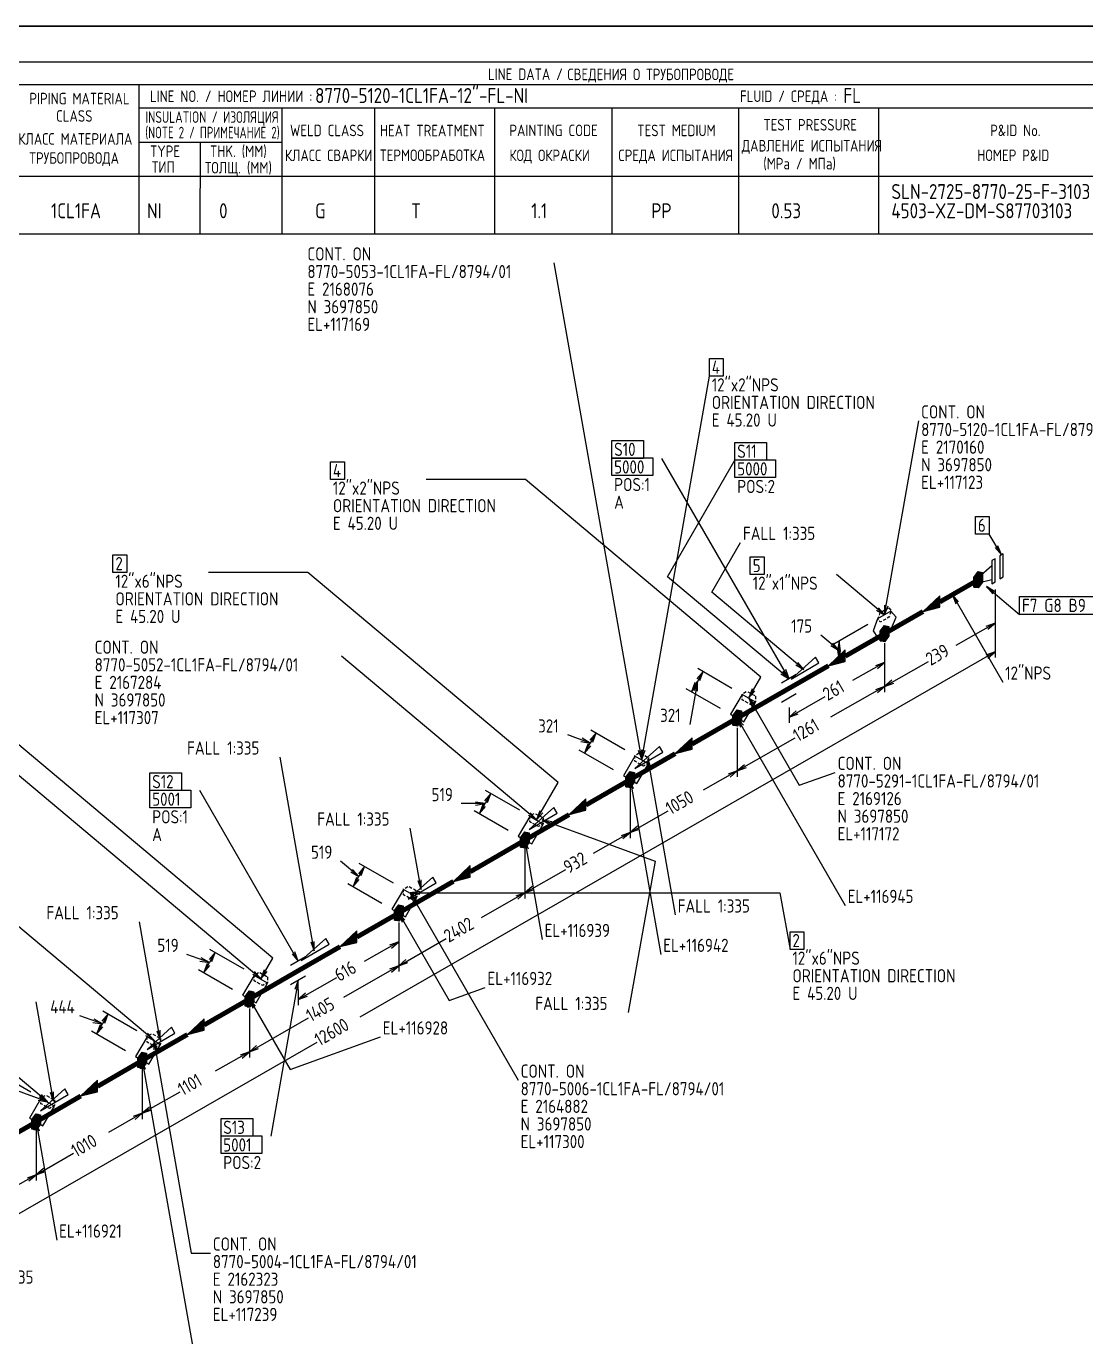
# Model space of a CAD drawing. Extents: x 0 to 594, y 0 to 420.
# Drawn here: x 164.8 to 385.5, y 147.1 to 420 of the extents above; entities that cross this region are included whole.
import ezdxf

# ---------------------------------------------------------------- set-up
doc = ezdxf.new("R2010")
doc.units = 0
doc.header["$MEASUREMENT"] = 0
doc.linetypes.add('BORDER_2012_SLN$0$8001.Solid', pattern=[0])
doc.linetypes.add('GT100', pattern=[1, 0.666667, -0.333333])
doc.layers.add('BORDER_2012_SLN$0$2', color=7, linetype='Continuous')
doc.layers.add('GT_1', color=7, linetype='Continuous')
for name, color, linetype, lineweight in [('BORDER_2012_SLN$0$BG_Level_1', 7, 'BORDER_2012_SLN$0$8001.Solid', 25), ('BORDER_2012_SLN$0$Level_1', 7, 'BORDER_2012_SLN$0$8001.Solid', 25), ('BORDER_2012_SLN$0$Level_18', 7, 'BORDER_2012_SLN$0$8001.Solid', 25)]:
    doc.layers.add(name, color=color, linetype=linetype, lineweight=lineweight)
doc.styles.add('BORDER_2012_SLN$0$GOST type A', font='GOST type A')
doc.styles.add('HTX1', font='')
doc.styles.get('HTX1').set_extended_font_data('GOST type A')

# ---------------------------------------------------------------- blocks, each defined once
blk = doc.blocks.new('BORDER_2012_SLN')
at = {"layer": 'BORDER_2012_SLN$0$2'}
blk.add_line((162.42, 407.85), (588.6, 407.85), dxfattribs=at)
at = {"layer": 'BORDER_2012_SLN$0$Level_1', "color": 7, "lineweight": -3}
for p, q in [((588.6, 412.5), (25.4, 412.5)), ((188.27, 407.78), (188.29, 376.7)), ((402.75, 402.9), (188.39, 402.9)), ((188.3, 395.82), (217.94, 395.83)), ((201.04, 395.76), (201.02, 376.7)), ((402.9, 388.7), (162.37, 388.68)), ((402.9, 376.7), (25.4, 376.7))]:
    blk.add_line(p, q, dxfattribs=at)
at = {"layer": 'BORDER_2012_SLN$0$Level_18', "color": 7, "lineweight": -3}
for p, q in [((218.07, 402.9), (218.07, 376.7)), ((237.39, 402.9), (237.39, 376.77)), ((262.35, 402.9), (262.35, 376.7)), ((286.82, 402.9), (286.82, 376.7)), ((313.2, 402.9), (313.2, 376.7)), ((342.34, 402.9), (342.34, 376.78))]:
    blk.add_line(p, q, dxfattribs=at)
at = {"layer": 'BORDER_2012_SLN$0$Level_18', "color": 7, "lineweight": -3, "flags": 128}
blk.add_lwpolyline([(0, 0), (0, 420), (594, 420), (594, 0)], close=True, dxfattribs=at)
at = {"layer": 'BORDER_2012_SLN$0$BG_Level_1', "color": 7, "style": 'BORDER_2012_SLN$0$GOST type A'}
for s, p in [('LINE DATA /', (261, 408.8)), ('СВЕДЕНИЯ О ТРУБОПРОВОДЕ', (277.54, 408.76)), ('PIPING MATERIAL', (165.49, 403.73)), ('LINE NO. / НОМЕР ЛИНИИ :', (190.62, 404.21)), ('FLUID / СРЕДА :', (313.48, 404.21)), ('CLASS', (171.06, 400.11)), ('WELD CLASS', (219.77, 397.09)), ('HEAT TREATMENT', (238.52, 397.07)), ('PAINTING CODE', (265.46, 397.1)), ('TEST MEDIUM', (292.08, 397.09)), ('TEST PRESSURE', (318.35, 398.27)), ('P&ID No.', (365.59, 397.1)), ('КЛАСС МАТЕРИАЛА', (163.18, 395.33)), ('ДАВЛЕНИЕ ИСПЫТАНИЯ', (313.85, 393.9)), ('ТРУБОПРОВОДА', (165.49, 391.34)), ('TYPE', (190.62, 392.76)), ('THK. (MM)', (203.11, 392.76)), ('КЛАСС СВАРКИ', (218.7, 391.9)), ('ТЕРМООБРАБОТКА', (238.5, 391.92)), ('КОД ОКРАСКИ', (265.46, 391.9)), ('СРЕДА ИСПЫТАНИЯ', (288.16, 391.9)), ('НОМЕР P&ID', (362.89, 391.92)), ('ТИП', (190.99, 389.47)), ('ТОЛЩ. (MM)', (202.04, 389.33)), ('(MPa / МПа)', (318.33, 390.19))]:
    blk.add_text(s, height=2.4, dxfattribs=at).set_placement(p)
for s, width, p in [('INSULATION / ИЗОЛЯЦИЯ', 0.9, (189.67, 399.87)), ('(NOTE 2 / ПРИМЕЧАНИЕ 2)', 0.85, (189.63, 396.66))]:
    blk.add_text(s, height=2.4, dxfattribs=dict(at, width=width)).set_placement(p)

msp = doc.modelspace()

# ---------------------------------------------------------------- linework, layer by layer
at = {"layer": 'GT_1', "flags": 128}
for points in [[(0, 0), (594, 0), (594, 420), (0, 420), (0, 0)], [(293, 267.3), (274.8, 370.7)], [(307.1, 350.8), (310, 350.8), (310, 347.1), (307.1, 347.1), (307.1, 350.8)], [(293, 267.3), (307.1, 347.1)], [(343.6, 297.4), (350.7, 337.8)], [(286.8, 333.7), (293.4, 333.7), (293.4, 330), (286.8, 330), (286.8, 333.7)], [(312.4, 333.3), (319, 333.3), (319, 329.6), (312.4, 329.6), (312.4, 333.3)], [(228.2, 329.3), (231.1, 329.3), (231.1, 325.6), (228.2, 325.6), (228.2, 329.3)], [(286.8, 330.1), (295.3, 330.1), (295.3, 326.4), (286.8, 326.4), (286.8, 330.1)], [(323.7, 284.1), (297.2, 330)], [(323.7, 284.1), (298.4, 305.3), (312.4, 329.6)], [(312.4, 329.7), (320.9, 329.7), (320.9, 326), (312.4, 326), (312.4, 329.7)], [(315.3, 280.1), (317.8, 284.4), (268.8, 325.6), (248.1, 325.6)], [(362.5, 317.9), (365.4, 317.9), (365.4, 314.2), (362.5, 314.2), (362.5, 317.9)], [(367.9, 309.9), (365.4, 314.2)], [(326.8, 286), (307.6, 302.1), (313.6, 312.5)], [(366.6, 311.4), (367.9, 309.9), (367.2, 311.8)], [(182.9, 309.9), (185.8, 309.9), (185.8, 306.2), (182.9, 306.2), (182.9, 309.9)], [(315.6, 309.5), (318.5, 309.5), (318.5, 305.8), (315.6, 305.8), (315.6, 309.5)], [(366.6, 306.7), (366.6, 309.1), (365.9, 308.7), (365.9, 303.9), (366.6, 304.3), (366.6, 306.7)], [(368.3, 307.7), (368.3, 310.1), (367.6, 309.7), (367.6, 304.9), (368.3, 305.3), (368.3, 307.7)], [(271.1, 254.7), (275.6, 262.5), (223.5, 306.2), (202.8, 306.2)], [(343.6, 297.4), (333.6, 305.8)], [(362.2, 305.2), (363.1, 306.4), (364, 306.2), (364, 304.2), (363.1, 303), (362.2, 303.2), (362.2, 305.2)], [(362.65, 305.8), (364, 305.8)], [(362.8, 306), (364, 306)], [(362.95, 306.2), (364, 306.2)], [(365.9, 307.6), (363.1, 305.1), (363.1, 304.1), (365.9, 304.8)], [(362.2, 305.2), (364, 305.2)], [(362.2, 305), (364, 305)], [(362.2, 304.8), (364, 304.8)], [(362.2, 304.6), (364, 304.6)], [(362.2, 304.4), (364, 304.4)], [(362.2, 304.2), (364, 304.2)], [(362.2, 304), (363.85, 304)], [(362.2, 303.8), (363.7, 303.8)], [(362.2, 303.6), (363.55, 303.6)], [(362.2, 303.4), (363.4, 303.4)], [(362.2, 303.2), (363.25, 303.2)], [(362.35, 305.4), (364, 305.4)], [(362.5, 305.6), (364, 305.6)], [(366.5, 302.3), (364.8, 303.3), (366.1, 301.8)], [(364.8, 303.3), (371.7, 297.5)], [(213.7, 221.6), (216.2, 225.9), (127.3, 300.5)], [(355.1, 300.1), (355.1, 301.4), (351.6, 298.1), (355.1, 299), (355.1, 301.2), (352, 298.3), (355.1, 299.1), (355.1, 301.1), (352.3, 298.5), (355.1, 299.2), (355.1, 300.9), (352.7, 298.7), (355.1, 299.4), (355.1, 300.7), (353, 298.9), (355.1, 299.5), (355.1, 300.6), (353.3, 299.1), (355.1, 299.7), (355.1, 300.4), (353.6, 299.3), (355.1, 299.9), (355.1, 300.3), (354, 299.5), (355.1, 300), (355.1, 300.1), (351.6, 298.1)], [(359, 300.1), (357.7, 301.6), (358.4, 299.7)], [(357.7, 301.6), (368.2, 283.4)], [(366.6, 302.7), (366.6, 294.5)], [(366.6, 302.7), (366.6, 288.5)], [(371.7, 301.2), (387.7, 301.2), (387.7, 297.5), (371.7, 297.5), (371.7, 301.2)], [(343.6, 293.5), (344.9, 294.3), (346, 296.9), (344.9, 298.2), (342.1, 296.6), (341.2, 294.1), (342.1, 292.7), (343.6, 293.5)], [(341.9, 298.4), (343.6, 297.4), (342.3, 298.9)], [(343.6, 299.4), (343.6, 297.4), (344.3, 299.3)], [(340.1, 295.4), (333, 291.3)], [(342.7, 294), (343.6, 295.2), (344.5, 295), (344.5, 293), (343.6, 291.8), (342.7, 292), (342.7, 294)], [(343.3, 294.8), (344.5, 294.8)], [(343.45, 295), (344.5, 295)], [(366.6, 295.7), (358.4, 291)], [(365.1, 294.4), (366.6, 295.7), (364.7, 295)], [(334.1, 290), (330.3, 293.2)], [(342.7, 294), (344.5, 294)], [(342.7, 293.8), (344.5, 293.8)], [(342.7, 293.6), (344.5, 293.6)], [(342.7, 293.4), (344.5, 293.4)], [(342.7, 293.2), (344.5, 293.2)], [(342.7, 293), (344.5, 293)], [(342.7, 292.8), (344.35, 292.8)], [(342.7, 292.6), (344.2, 292.6)], [(342.7, 292.4), (344.05, 292.4)], [(342.7, 292.2), (343.9, 292.2)], [(342.85, 294.2), (344.5, 294.2)], [(343, 294.4), (344.5, 294.4)], [(343.15, 294.6), (344.5, 294.6)], [(366.6, 289.7), (234.3, 213.6)], [(335.4, 288.8), (335.4, 290.1), (331.9, 286.8), (335.4, 287.7), (335.4, 289.9), (332.3, 287), (335.4, 287.8), (335.4, 289.8), (332.6, 287.2), (335.4, 287.9), (335.4, 289.6), (333, 287.4), (335.4, 288.1), (335.4, 289.4), (333.3, 287.6), (335.4, 288.2), (335.4, 289.3), (333.6, 287.8), (335.4, 288.4), (335.4, 289.1), (333.9, 288), (335.4, 288.6), (335.4, 289), (334.3, 288.2), (335.4, 288.7), (335.4, 288.8), (331.9, 286.8)], [(332.4, 291), (334.1, 290), (332.8, 291.5)], [(340.1, 291.5), (333, 287.4)], [(334.4, 289.9), (334.1, 291.9), (333.8, 289.9)], [(333.8, 290), (334.1, 288), (334.4, 290)], [(334.1, 291.9), (334.1, 290)], [(334.1, 288), (334.1, 290)], [(342.7, 292), (343.75, 292)], [(343.6, 291.5), (343.6, 286.3)], [(343.6, 291.5), (343.6, 281.3)], [(343.6, 289.5), (343.6, 281.3)], [(365.1, 288.4), (366.6, 289.7), (364.7, 289)], [(271.1, 254.7), (230.5, 288.8)], [(324.1, 284), (329.9, 287.4), (329.2, 288.6), (324.1, 284)], [(325.1, 287), (326.8, 286), (325.5, 287.5)], [(343.6, 287.5), (336.9, 283.7)], [(342.1, 286.2), (343.6, 287.5), (341.7, 286.8)], [(343.6, 282.5), (352.7, 287.7)], [(305.1, 283.7), (305.8, 285.6), (304.5, 284.1)], [(305.8, 285.6), (304.6, 283.5)], [(311.8, 282.1), (304.7, 286.2)], [(322, 285.1), (323.7, 284.1), (322.4, 285.6)], [(325.2, 285), (322.1, 283.2)], [(325.2, 285), (322.1, 283.2)], [(322.4, 285.6), (323.7, 284.1), (323, 286)], [(309.4, 277.9), (302.3, 282)], [(304.6, 283.5), (303, 274.6)], [(303.4, 281.4), (304.6, 283.5)], [(304.1, 283.3), (303.4, 281.4), (304.7, 282.9)], [(304.6, 281.5), (304.6, 283.5), (303.9, 281.6)], [(316, 282), (315.3, 280.1), (316.6, 281.6)], [(343.6, 282.5), (332.3, 276.1)], [(342.1, 281.2), (343.6, 282.5), (341.7, 281.8)], [(345.1, 283.8), (343.6, 282.5), (345.5, 283.2)], [(213.7, 221.6), (145.5, 278.8), (124.8, 278.8)], [(312.9, 275.9), (314.3, 275.1), (316.7, 279.2), (313.9, 280.8), (311.5, 276.7), (312.9, 275.9)], [(316.6, 278.6), (315.3, 280.1), (316, 278.2)], [(315.3, 280.1), (325.8, 261.9), (333.3, 264.6)], [(322.1, 279.2), (325.2, 281)], [(322.1, 279.2), (325.2, 281)], [(323.7, 276.1), (331.2, 280.4)], [(312, 276.4), (312.9, 277.6), (313.8, 277.4), (313.8, 275.4), (312.9, 274.2), (312, 274.4), (312, 276.4)], [(312, 276.4), (313.8, 276.4)], [(312, 276.2), (313.8, 276.2)], [(312, 276), (313.8, 276)], [(312, 275.8), (313.8, 275.8)], [(312.15, 276.6), (313.8, 276.6)], [(312.3, 276.8), (313.8, 276.8)], [(312.45, 277), (313.8, 277)], [(312.6, 277.2), (313.8, 277.2)], [(312.75, 277.4), (313.8, 277.4)], [(314.2, 274.4), (312.9, 275.9), (313.6, 274)], [(312.9, 275.9), (335.4, 236.9)], [(323.7, 278.1), (323.7, 274.9)], [(325.2, 277.4), (323.7, 276.1), (325.6, 276.8)], [(289.5, 269.3), (282.4, 273.4)], [(312, 275.6), (313.8, 275.6)], [(312, 275.4), (313.8, 275.4)], [(312, 275.2), (313.65, 275.2)], [(312, 275), (313.5, 275)], [(312, 274.8), (313.35, 274.8)], [(312, 274.6), (313.2, 274.6)], [(312, 274.4), (313.05, 274.4)], [(312.9, 273.9), (312.9, 263.7)], [(282.3, 270.7), (277.6, 272.4)], [(280.3, 271), (282.3, 270.7), (280.6, 271.7)], [(281.1, 268.6), (282.3, 270.7)], [(281.8, 270.5), (281.1, 268.6), (282.4, 270.1)], [(282.8, 270.9), (283.5, 272.8), (282.2, 271.3)], [(283.5, 272.8), (282.3, 270.7)], [(303.5, 270.5), (303.5, 271.8), (300, 268.5), (303.5, 269.4), (303.5, 271.6), (300.4, 268.7), (303.5, 269.5), (303.5, 271.5), (300.7, 268.9), (303.5, 269.6), (303.5, 271.3), (301.1, 269.1), (303.5, 269.8), (303.5, 271.1), (301.4, 269.3), (303.5, 269.9), (303.5, 271), (301.7, 269.5), (303.5, 270.1), (303.5, 270.8), (302, 269.7), (303.5, 270.3), (303.5, 270.7), (302.4, 269.9), (303.5, 270.4), (303.5, 270.5), (300, 268.5)], [(312.9, 271.9), (312.9, 263.7)], [(312.9, 264.9), (325, 271.8)], [(224.8, 227.4), (217.7, 267.8)], [(287.1, 265.1), (280, 269.2)], [(290.6, 263.1), (292, 262.3), (294.4, 266.4), (291.6, 268), (289.2, 263.9), (290.6, 263.1)], [(291.6, 265.4), (297.4, 268.8), (296.7, 270), (291.6, 265.4)], [(292.3, 269.2), (293, 267.3), (293, 269.3)], [(293, 269.3), (293, 267.3), (293.7, 269.2)], [(289.7, 263.6), (290.6, 264.8), (291.5, 264.6), (291.5, 262.6), (290.6, 261.4), (289.7, 261.6), (289.7, 263.6)], [(295, 265.5), (294.3, 267.4), (294.3, 265.4)], [(294.3, 267.4), (300, 234.9)], [(312.9, 264.9), (305.8, 260.9)], [(311.4, 263.6), (312.9, 264.9), (311, 264.2)], [(314.4, 266.2), (312.9, 264.9), (314.8, 265.6)], [(190.6, 264.5), (197.2, 264.5), (197.2, 260.8), (190.6, 260.8), (190.6, 264.5)], [(289.7, 263.6), (291.5, 263.6)], [(289.7, 263.4), (291.5, 263.4)], [(289.7, 263.2), (291.5, 263.2)], [(289.7, 263), (291.5, 263)], [(289.7, 262.8), (291.5, 262.8)], [(289.7, 262.6), (291.5, 262.6)], [(289.7, 262.4), (291.35, 262.4)], [(289.7, 262.2), (291.2, 262.2)], [(289.85, 263.8), (291.5, 263.8)], [(290, 264), (291.5, 264)], [(290.15, 264.2), (291.5, 264.2)], [(290.3, 264.4), (291.5, 264.4)], [(290.45, 264.6), (291.5, 264.6)], [(291.3, 261.2), (290.6, 263.1), (290.6, 261.1)], [(290.6, 263.1), (297, 226.7)], [(190.6, 260.9), (199.1, 260.9), (199.1, 257.2), (190.6, 257.2), (190.6, 260.9)], [(221.5, 225.3), (201, 260.8)], [(260.9, 258.3), (261.6, 260.2), (260.3, 258.7)], [(261.6, 260.2), (260.4, 258.1)], [(267.6, 256.7), (260.5, 260.8)], [(289.7, 262), (291.05, 262)], [(289.7, 261.8), (290.9, 261.8)], [(289.7, 261.6), (290.75, 261.6)], [(290.6, 261.1), (290.6, 250.9)], [(191.4, 208.8), (132.4, 258.3), (111.7, 258.3)], [(260.4, 258.1), (255.4, 258.1)], [(265.2, 252.5), (258.1, 256.6)], [(258.4, 257.8), (260.4, 258.1), (258.4, 258.4)], [(259.2, 256), (260.4, 258.1)], [(259.9, 257.9), (259.2, 256), (260.5, 257.5)], [(269.6, 252.7), (275.4, 256.1), (274.7, 257.3), (269.6, 252.7)], [(271.8, 256.6), (271.1, 254.7), (272.4, 256.2)], [(281.4, 257.8), (281.4, 259.1), (277.9, 255.8), (281.4, 256.7), (281.4, 258.9), (278.3, 256), (281.4, 256.8), (281.4, 258.8), (278.6, 256.2), (281.4, 256.9), (281.4, 258.6), (279, 256.4), (281.4, 257.1), (281.4, 258.4), (279.3, 256.6), (281.4, 257.2), (281.4, 258.3), (279.6, 256.8), (281.4, 257.4), (281.4, 258.1), (279.9, 257), (281.4, 257.6), (281.4, 258), (280.3, 257.2), (281.4, 257.7), (281.4, 257.8), (277.9, 255.8)], [(290.6, 259.1), (290.6, 250.9)], [(290.6, 252.1), (298.5, 256.6)], [(268.7, 250.5), (270.1, 249.7), (272.5, 253.8), (269.7, 255.4), (267.3, 251.3), (268.7, 250.5)], [(269.4, 255.7), (271.1, 254.7), (269.8, 256.2)], [(274.3, 254.3), (272.3, 254.7), (274, 253.7)], [(272.3, 254.7), (295.8, 246.1), (290.2, 214.6)], [(247.1, 240.2), (244.8, 253)], [(267.8, 251), (268.7, 252.2), (269.6, 252), (269.6, 250), (268.7, 248.8), (267.8, 249), (267.8, 251)], [(267.95, 251.2), (269.6, 251.2)], [(268.1, 251.4), (269.6, 251.4)], [(268.25, 251.6), (269.6, 251.6)], [(268.4, 251.8), (269.6, 251.8)], [(268.55, 252), (269.6, 252)], [(290.6, 252.1), (282.9, 247.7)], [(289.1, 250.8), (290.6, 252.1), (288.7, 251.4)], [(292.1, 253.4), (290.6, 252.1), (292.5, 252.8)], [(267.8, 251), (269.6, 251)], [(267.8, 250.8), (269.6, 250.8)], [(267.8, 250.6), (269.6, 250.6)], [(267.8, 250.4), (269.6, 250.4)], [(267.8, 250.2), (269.6, 250.2)], [(267.8, 250), (269.6, 250)], [(267.8, 249.8), (269.45, 249.8)], [(267.8, 249.6), (269.3, 249.6)], [(267.8, 249.4), (269.15, 249.4)], [(267.8, 249.2), (269, 249.2)], [(267.8, 249), (268.85, 249)], [(269.4, 248.6), (268.7, 250.5), (268.7, 248.5)], [(268.7, 250.5), (272.3, 229.8)], [(268.7, 248.5), (268.7, 238.3)], [(234.1, 242.9), (230.3, 246.1)], [(268.7, 246.5), (268.7, 238.3)], [(232.4, 243.9), (234.1, 242.9), (232.8, 244.4)], [(234.6, 243.1), (235.3, 245), (234, 243.5)], [(235.3, 245), (234.1, 242.9)], [(241.3, 241.5), (234.2, 245.6)], [(257.3, 243.9), (257.3, 245.2), (253.8, 241.9), (257.3, 242.8), (257.3, 245), (254.2, 242.1), (257.3, 242.9), (257.3, 244.9), (254.5, 242.3), (257.3, 243), (257.3, 244.7), (254.9, 242.5), (257.3, 243.2), (257.3, 244.5), (255.2, 242.7), (257.3, 243.3), (257.3, 244.4), (255.5, 242.9), (257.3, 243.5), (257.3, 244.2), (255.8, 243.1), (257.3, 243.7), (257.3, 244.1), (256.2, 243.3), (257.3, 243.8), (257.3, 243.9), (253.8, 241.9)], [(268.7, 239.5), (277.2, 244.4)], [(169.3, 196), (116.4, 240.4)], [(238.9, 237.3), (231.8, 241.4)], [(232.9, 240.8), (234.1, 242.9)], [(233.6, 242.7), (232.9, 240.8), (234.2, 242.3)], [(242.4, 235.3), (243.8, 234.5), (246.2, 238.6), (243.4, 240.2), (241, 236.1), (242.4, 235.3)], [(244.4, 238.2), (250.2, 241.6), (249.5, 242.8), (244.4, 238.2)], [(246.4, 242.1), (247.1, 240.2), (247.1, 242.2)], [(270.2, 240.8), (268.7, 239.5), (270.6, 240.2)], [(246.8, 239.8), (244.8, 239.5), (246.8, 239.2)], [(244.8, 239.5), (321.8, 239.5), (323.9, 227.7)], [(246.1, 238), (244.8, 239.5), (245.5, 237.6)], [(244.8, 239.5), (267.3, 200.5)], [(268.7, 239.5), (259.6, 234.3)], [(267.2, 238.2), (268.7, 239.5), (266.8, 238.8)], [(241.5, 235.8), (242.4, 237), (243.3, 236.8), (243.3, 234.8), (242.4, 233.6), (241.5, 233.8), (241.5, 235.8)], [(241.5, 235.8), (243.3, 235.8)], [(241.5, 235.6), (243.3, 235.6)], [(241.5, 235.4), (243.3, 235.4)], [(241.5, 235.2), (243.3, 235.2)], [(241.5, 235), (243.3, 235)], [(241.5, 234.8), (243.3, 234.8)], [(241.65, 236), (243.3, 236)], [(241.8, 236.2), (243.3, 236.2)], [(241.95, 236.4), (243.3, 236.4)], [(242.1, 236.6), (243.3, 236.6)], [(242.25, 236.8), (243.3, 236.8)], [(243.7, 233.8), (242.4, 235.3), (243.1, 233.4)], [(242.4, 235.3), (252.9, 217.1), (260.4, 219.8)], [(192.7, 208.9), (188.4, 233.5)], [(241.5, 234.6), (243.15, 234.6)], [(241.5, 234.4), (243, 234.4)], [(241.5, 234.2), (242.85, 234.2)], [(241.5, 234), (242.7, 234)], [(241.5, 233.8), (242.55, 233.8)], [(242.4, 233.3), (242.4, 228.1)], [(242.4, 233.3), (242.4, 223.1)], [(222.1, 225.4), (227.9, 228.8), (227.2, 230), (222.1, 225.4)], [(224.1, 229.3), (224.8, 227.4), (224.8, 229.4)], [(233.7, 230.3), (233.7, 231.6), (230.2, 228.3), (233.7, 229.2), (233.7, 231.4), (230.6, 228.5), (233.7, 229.3), (233.7, 231.3), (230.9, 228.7), (233.7, 229.4), (233.7, 231.1), (231.3, 228.9), (233.7, 229.6), (233.7, 230.9), (231.6, 229.1), (233.7, 229.7), (233.7, 230.8), (231.9, 229.3), (233.7, 229.9), (233.7, 230.6), (232.2, 229.5), (233.7, 230.1), (233.7, 230.5), (232.6, 229.7), (233.7, 230.2), (233.7, 230.3), (230.2, 228.3)], [(242.4, 229.3), (235.2, 225.2)], [(240.9, 228), (242.4, 229.3), (240.5, 228.6)], [(242.4, 231.3), (242.4, 223.1)], [(242.4, 224.3), (252.3, 230)], [(323.9, 231.4), (326.8, 231.4), (326.8, 227.7), (323.9, 227.7), (323.9, 231.4)], [(203, 225), (198.3, 226.7)], [(203.5, 225.2), (204.2, 227.1), (202.9, 225.6)], [(204.2, 227.1), (203, 225)], [(210.2, 223.6), (203.1, 227.7)], [(220.2, 226.8), (221.5, 225.3), (220.8, 227.2)], [(201, 225.3), (203, 225), (201.3, 226)], [(201.8, 222.9), (203, 225)], [(202.5, 224.8), (201.8, 222.9), (203.1, 224.4)], [(223, 226.2), (219.9, 224.4)], [(223, 226.2), (219.9, 224.4)], [(242.4, 224.3), (230.9, 217.7)], [(240.9, 223), (242.4, 224.3), (240.5, 223.6)], [(243.9, 225.6), (242.4, 224.3), (244.3, 225)], [(207.8, 219.4), (200.7, 223.5)], [(211.3, 217.4), (212.7, 216.6), (215.1, 220.7), (212.3, 222.3), (209.9, 218.2), (211.3, 217.4)], [(212, 222.6), (213.7, 221.6), (212.4, 223.1)], [(214.4, 223.5), (213.7, 221.6), (215, 223.1)], [(221.5, 221.3), (215.8, 188.8)], [(219.9, 220.4), (223, 222.2)], [(219.9, 220.4), (223, 222.2)], [(221.5, 219.3), (221.5, 221.3), (220.8, 219.4)], [(221.5, 217.3), (229.5, 221.9)], [(210.4, 217.9), (211.3, 219.1), (212.2, 218.9), (212.2, 216.9), (211.3, 215.7), (210.4, 215.9), (210.4, 217.9)], [(210.775, 218.4), (212.2, 218.4)], [(210.925, 218.6), (212.2, 218.6)], [(211.075, 218.8), (212.2, 218.8)], [(211.225, 219), (211.75, 219)], [(221.5, 219.3), (221.5, 216.1)], [(223, 218.6), (221.5, 217.3), (223.4, 218)], [(170.5, 196.1), (166.9, 216.8)], [(210.4, 217.8), (212.2, 217.8)], [(210.4, 217.6), (212.2, 217.6)], [(210.4, 217.4), (212.2, 217.4)], [(210.4, 217.2), (212.2, 217.2)], [(210.4, 217), (212.2, 217)], [(210.4, 216.8), (212.125, 216.8)], [(210.4, 216.6), (211.975, 216.6)], [(210.4, 216.4), (211.825, 216.4)], [(210.4, 216.2), (211.675, 216.2)], [(210.4, 216), (211.525, 216)], [(210.475, 218), (212.2, 218)], [(210.625, 218.2), (212.2, 218.2)], [(210.85, 215.8), (211.375, 215.8)], [(212.6, 215.9), (211.3, 217.4), (212, 215.5)], [(211.3, 217.4), (219.8, 202.7), (238.6, 209.5)], [(180.7, 212.2), (176, 213.9)], [(178.7, 212.5), (180.7, 212.2), (179, 213.2)], [(181.2, 212.4), (181.9, 214.3), (180.6, 212.8)], [(181.9, 214.3), (180.7, 212.2)], [(187.9, 210.8), (180.8, 214.9)], [(201.9, 212), (201.9, 213.3), (198.4, 210), (201.9, 210.9), (201.9, 213.1), (198.8, 210.2), (201.9, 211), (201.9, 213), (199.1, 210.4), (201.9, 211.1), (201.9, 212.8), (199.5, 210.6), (201.9, 211.3), (201.9, 212.6), (199.8, 210.8), (201.9, 211.4), (201.9, 212.5), (200.1, 211), (201.9, 211.6), (201.9, 212.3), (200.4, 211.2), (201.9, 211.8), (201.9, 212.2), (200.8, 211.4), (201.9, 211.9), (201.9, 212), (198.4, 210)], [(211.3, 215.4), (211.3, 205.2)], [(211.3, 206.4), (223.6, 213.5)], [(211.3, 213.4), (211.3, 205.2)], [(169.3, 196), (123.3, 212.8), (102.6, 212.8)], [(185.5, 206.6), (178.4, 210.7)], [(179.5, 210.1), (180.7, 212.2)], [(180.2, 212), (179.5, 210.1), (180.8, 211.6)], [(189.7, 209.8), (191.4, 208.8), (190.1, 210.3)], [(190, 206.9), (195.8, 210.3), (195.1, 211.5), (190, 206.9)], [(192, 210.8), (192.7, 208.9), (192.7, 210.9)], [(92.3, 131.9), (225.4, 208.4)], [(189, 204.6), (190.4, 203.8), (192.8, 207.9), (190, 209.5), (187.6, 205.4), (189, 204.6)], [(192.1, 206.9), (191.4, 208.8), (191.4, 206.8)], [(191.4, 208.8), (199.2, 164.5), (203.2, 164.5)], [(212.8, 207.7), (211.3, 206.4), (213.2, 207.1)], [(188.1, 205.1), (189, 206.3), (189.9, 206.1), (189.9, 204.1), (189, 202.9), (188.1, 203.1), (188.1, 205.1)], [(188.1, 205), (189.9, 205)], [(188.1, 204.8), (189.9, 204.8)], [(188.175, 205.2), (189.9, 205.2)], [(188.325, 205.4), (189.9, 205.4)], [(188.475, 205.6), (189.9, 205.6)], [(188.625, 205.8), (189.9, 205.8)], [(188.775, 206), (189.9, 206)], [(188.925, 206.2), (189.45, 206.2)], [(211.3, 206.4), (204.2, 202.4)], [(209.8, 205.1), (211.3, 206.4), (209.4, 205.7)], [(165.8, 198), (158.7, 202.1)], [(188.1, 204.6), (189.9, 204.6)], [(188.1, 204.4), (189.9, 204.4)], [(188.1, 204.2), (189.9, 204.2)], [(188.1, 204), (189.825, 204)], [(188.1, 203.8), (189.675, 203.8)], [(188.1, 203.6), (189.525, 203.6)], [(188.1, 203.4), (189.375, 203.4)], [(188.1, 203.2), (189.225, 203.2)], [(188.55, 203), (189.075, 203)], [(189.7, 202.7), (189, 204.6), (189, 202.6)], [(189, 204.6), (201, 136.6)], [(189, 202.6), (189, 192.4)], [(179.7, 199.2), (179.7, 200.5), (176.2, 197.2), (179.7, 198.1), (179.7, 200.3), (176.6, 197.4), (179.7, 198.2), (179.7, 200.2), (176.9, 197.6), (179.7, 198.3), (179.7, 200), (177.3, 197.8), (179.7, 198.5), (179.7, 199.8), (177.6, 198), (179.7, 198.6), (179.7, 199.7), (177.9, 198.2), (179.7, 198.8), (179.7, 199.5), (178.2, 198.4), (179.7, 199), (179.7, 199.4), (178.6, 198.6), (179.7, 199.1), (179.7, 199.2), (176.2, 197.2)], [(189, 200.6), (189, 192.4)], [(166.9, 191.8), (168.3, 191), (170.7, 195.1), (167.9, 196.7), (165.5, 192.6), (166.9, 191.8)], [(167.3, 196.3), (169.3, 196), (167.6, 197)], [(167.6, 197), (169.3, 196), (168, 197.5)], [(167.8, 194.1), (173.6, 197.5), (172.9, 198.7), (167.8, 194.1)], [(169.8, 198), (170.5, 196.1), (170.5, 198.1)], [(189, 193.6), (196.9, 198.1)], [(190.5, 194.9), (189, 193.6), (190.9, 194.3)], [(166, 192.3), (166.9, 193.5), (167.8, 193.3), (167.8, 191.3), (166.9, 190.1), (166, 190.3), (166, 192.3)], [(166, 192.2), (167.8, 192.2)], [(166, 192), (167.8, 192)], [(166, 191.8), (167.8, 191.8)], [(166, 191.6), (167.8, 191.6)], [(166, 191.4), (167.8, 191.4)], [(166, 191.2), (167.725, 191.2)], [(166.075, 192.4), (167.8, 192.4)], [(166.225, 192.6), (167.8, 192.6)], [(166.375, 192.8), (167.8, 192.8)], [(166.525, 193), (167.8, 193)], [(166.675, 193.2), (167.8, 193.2)], [(166.825, 193.4), (167.35, 193.4)], [(167.6, 189.9), (166.9, 191.8), (166.9, 189.8)], [(166.9, 191.8), (171.2, 167.2)], [(189, 193.6), (182, 189.6)], [(187.5, 192.3), (189, 193.6), (187.1, 192.9)], [(205.4, 192.5), (212, 192.5), (212, 188.8), (205.4, 188.8), (205.4, 192.5)], [(166, 191), (167.575, 191)], [(166, 190.8), (167.425, 190.8)], [(166, 190.6), (167.275, 190.6)], [(166, 190.4), (167.125, 190.4)], [(166.45, 190.2), (166.975, 190.2)], [(166.9, 189.8), (166.9, 179.6)], [(205.4, 188.9), (213.9, 188.9), (213.9, 185.2), (205.4, 185.2), (205.4, 188.9)], [(166.9, 187.8), (166.9, 179.6)], [(166.9, 180.8), (174.7, 185.3)], [(166.9, 180.8), (158.6, 176.1)], [(165.4, 179.5), (166.9, 180.8), (165, 180.1)], [(168.4, 182.1), (166.9, 180.8), (168.8, 181.5)]]:
    msp.add_lwpolyline(points, dxfattribs=at)
at = {"layer": 'GT_1', "const_width": 1, "flags": 128}
for points in [[(363.1, 304.7), (355.1, 300.1)], [(351.6, 298.1), (343.6, 293.5)], [(343.6, 293.5), (335.4, 288.8)], [(331.9, 286.8), (323.7, 282.1)], [(323.7, 282.1), (312.9, 275.9)], [(312.9, 275.9), (303.5, 270.5)], [(300, 268.5), (290.6, 263.1)], [(290.6, 263.1), (281.4, 257.8)], [(277.9, 255.8), (268.7, 250.5)], [(268.7, 250.5), (257.3, 243.9)], [(253.8, 241.9), (242.4, 235.3)], [(242.4, 235.3), (233.7, 230.3)], [(230.2, 228.3), (221.5, 223.3)], [(221.5, 223.3), (211.3, 217.4)], [(211.3, 217.4), (201.9, 212)], [(198.4, 210), (189, 204.6)], [(189, 204.6), (179.7, 199.2)], [(176.2, 197.2), (166.9, 191.8)], [(166.9, 191.8), (156.3, 185.7)]]:
    msp.add_lwpolyline(points, dxfattribs=at)
at = {"layer": 'GT_1', "linetype": 'GT100', "flags": 128}
for points in [[(344.5, 298.9), (345, 298.2), (344.5, 296.9), (342.7, 295.9), (342.2, 296.6), (342.7, 297.9), (344.5, 298.9)], [(316.7, 280.5), (316.7, 279.3), (315.7, 278.7), (313.9, 279.7), (313.9, 280.9), (314.9, 281.5), (316.7, 280.5)], [(294.4, 267.7), (294.4, 266.5), (293.4, 265.9), (291.6, 266.9), (291.6, 268.1), (292.6, 268.7), (294.4, 267.7)], [(272.5, 255.1), (272.5, 253.9), (271.5, 253.3), (269.7, 254.3), (269.7, 255.5), (270.7, 256.1), (272.5, 255.1)], [(246.2, 239.9), (246.2, 238.7), (245.2, 238.1), (243.4, 239.1), (243.4, 240.3), (244.4, 240.9), (246.2, 239.9)], [(215.1, 222), (215.1, 220.8), (214.1, 220.2), (212.3, 221.2), (212.3, 222.4), (213.3, 223), (215.1, 222)], [(192.8, 209.2), (192.8, 208), (191.8, 207.4), (190, 208.4), (190, 209.6), (191, 210.2), (192.8, 209.2)], [(170.7, 196.4), (170.7, 195.2), (169.7, 194.6), (167.9, 195.6), (167.9, 196.8), (168.9, 197.4), (170.7, 196.4)]]:
    msp.add_lwpolyline(points, dxfattribs=at)

# ---------------------------------------------------------------- block references
at = {"linetype": 'Continuous'}
msp.add_blockref('BORDER_2012_SLN', (0, 0), dxfattribs=at)

# ---------------------------------------------------------------- texts
at = {"layer": 'GT_1', "style": 'HTX1', "width": 1.02}
for s, height, p in [('8770-5120-1CL1FA-12"-FL-NI', 3.125, (225, 404)), ('FL', 3.125, (335, 404)), ('SLN-2725-8770-25-F-3103', 3.125, (345, 384)), ('1CL1FA', 3.125, (170, 380)), ('NI', 3.125, (190, 380)), ('0', 3.125, (205, 380)), ('G', 3.125, (225, 380)), ('T', 3.125, (245, 380)), ('1.1', 3.125, (270, 380)), ('PP', 3.125, (295, 380)), ('0.53', 3.125, (320, 380)), ('4503-XZ-DM-S87703103', 3.125, (345, 380)), ('CONT. ON', 2.75, (223.386, 371.2)), ('8770-5053-1CL1FA-FL/8794/01', 2.75, (223.386, 367.533)), ('E 2168076', 2.75, (223.386, 363.867)), ('N 3697850', 2.75, (223.386, 360.2)), ('EL+117169', 2.75, (223.386, 356.533)), ('4', 2.75, (307.6, 347.6)), ('12"x2"NPS', 2.75, (307.6, 343.933)), ('ORIENTATION DIRECTION', 2.75, (307.6, 340.267)), ('E 45.20 U', 2.75, (307.6, 336.6)), ('CONT. ON', 2.75, (351.2, 338.3)), ('8770-5120-1CL1FA-FL/8794/03', 2.75, (351.2, 334.633)), ('S10', 2.75, (287.271, 330.5)), ('E 2170160', 2.75, (351.2, 330.967)), ('S11', 2.75, (312.9, 330.1)), ('4', 2.75, (228.7, 326.1)), ('5000', 2.75, (287.271, 326.833)), ('5000', 2.75, (312.9, 326.433)), ('N 3697850', 2.75, (351.2, 327.3)), ('12"x2"NPS', 2.75, (228.7, 322.433)), ('POS:1', 2.75, (287.271, 323.167)), ('POS:2', 2.75, (312.9, 322.767)), ('EL+117123', 2.75, (351.2, 323.633)), ('A', 2.75, (287.271, 319.5)), ('ORIENTATION DIRECTION', 2.75, (228.7, 318.767)), ('E 45.20 U', 2.75, (228.7, 315.1)), ('6', 2.75, (363.014, 314.7)), ('FALL 1:335', 2.75, (314.1, 313)), ('2', 2.75, (183.4, 306.7)), ('5', 2.75, (316.129, 306.3)), ('12"x6"NPS', 2.75, (183.4, 303.033)), ('12"x1"NPS', 2.75, (316.129, 302.633)), ('ORIENTATION DIRECTION', 2.75, (183.4, 299.367)), ('F7 G8 B9', 2.75, (372.2, 298)), ('E 45.20 U', 2.75, (183.4, 295.7)), ('175', 2.75, (324.143, 293.7)), ('CONT. ON', 2.75, (179.086, 289.3)), ('8770-5052-1CL1FA-FL/8794/01', 2.75, (179.086, 285.633)), ('12"NPS', 2.75, (368.7, 283.9)), ('E 2167284', 2.75, (179.086, 281.967)), ('N 3697850', 2.75, (179.086, 278.3)), ('EL+117307', 2.75, (179.086, 274.633)), ('321', 2.75, (296.843, 275.1)), ('321', 2.75, (271.443, 272.9)), ('FALL 1:335', 2.75, (198.343, 268.3)), ('CONT. ON', 2.75, (333.8, 265.1)), ('S12', 2.75, (191.071, 261.3)), ('8770-5291-1CL1FA-FL/8794/01', 2.75, (333.8, 261.433)), ('5001', 2.75, (191.071, 257.633)), ('519', 2.75, (249.243, 258.6)), ('E 2169126', 2.75, (333.8, 257.767)), ('POS:1', 2.75, (191.071, 253.967)), ('N 3697850', 2.75, (333.8, 254.1)), ('FALL 1:335', 2.75, (225.443, 253.5)), ('A', 2.75, (191.071, 250.3)), ('EL+117172', 2.75, (333.8, 250.433)), ('519', 2.75, (224.143, 246.6)), ('FALL 1:335', 2.75, (300.5, 235.4)), ('EL+116945', 2.75, (335.9, 237.4)), ('FALL 1:335', 2.75, (169.043, 234)), ('EL+116939', 2.75, (272.8, 230.3)), ('519', 2.75, (192.143, 227.2)), ('EL+116942', 2.75, (297.5, 227.2)), ('2', 2.75, (324.4, 228.2)), ('12"x6"NPS', 2.75, (324.4, 224.533)), ('EL+116932', 2.75, (260.9, 220.3)), ('ORIENTATION DIRECTION', 2.75, (324.4, 220.867)), ('E 45.20 U', 2.75, (324.4, 217.2)), ('444', 2.75, (169.843, 214.4)), ('FALL 1:335', 2.75, (270.843, 215.1)), ('EL+116928', 2.75, (239.1, 210)), ('CONT. ON', 2.75, (267.8, 201)), ('8770-5006-1CL1FA-FL/8794/01', 2.75, (267.8, 197.333)), ('E 2164882', 2.75, (267.8, 193.667)), ('S13', 2.75, (205.871, 189.3)), ('N 3697850', 2.75, (267.8, 190)), ('5001', 2.75, (205.871, 185.633)), ('EL+117300', 2.75, (267.8, 186.333)), ('POS:2', 2.75, (205.871, 181.967)), ('EL+116921', 2.75, (171.7, 167.7)), ('CONT. ON', 2.75, (203.7, 165)), ('8770-5004-1CL1FA-FL/8794/01', 2.75, (203.7, 161.333)), ('FALL 1:335', 2.75, (151.3, 158.1)), ('E 2162323', 2.75, (203.7, 157.667)), ('N 3697850', 2.75, (203.7, 154)), ('EL+117239', 2.75, (203.7, 150.333))]:
    msp.add_text(s, height=height, dxfattribs=at).set_placement(p)
for s, p in [('239', (353.2, 286.733)), ('261', (331.75, 279.433)), ('1261', (325.534, 270.862)), ('1050', (299.034, 255.662)), ('932', (277.75, 243.433)), ('2402', (252.834, 229.062)), ('616', (230.05, 220.933)), ('1405', (224.134, 212.512)), ('12600', (225.917, 207.49)), ('1101', (197.434, 197.162)), ('1010', (175.234, 184.362))]:
    msp.add_text(s, height=2.75, rotation=30, dxfattribs=at).set_placement(p)

doc.saveas('drawing.dxf')
